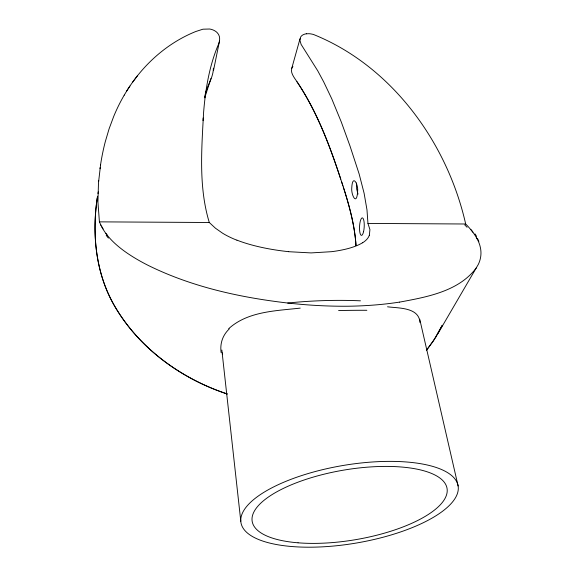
<?xml version="1.0" encoding="UTF-8"?>
<svg xmlns="http://www.w3.org/2000/svg" width="576" height="576" viewBox="0 0 576 576"><rect width="100%" height="100%" fill="white"/><g stroke="black" fill="none" stroke-linecap="round" stroke-linejoin="round"><path stroke-width="0.86" d="M419.954 322.524C419.076 307.246 398.75 308.268 387.533 306.799M124.207 95.177L126.425 91.483A280.253 213.372 22.8 0 1 129.917 86.062C145.49 62.87 167.371 43.603 193.162 32.602A154.93 114.919 16.5 0 1 195.739 31.529L202.932 29.196L209.642 29.016A10.519 7.315 12.5 0 1 217.022 32.479C220.903 36.058 219.931 41.832 217.75 46.051C209.03 67.226 205.387 90.094 203.566 112.81C201.658 149.278 198.504 187.049 209.297 222.502L215.424 228.19L222.552 233.186A101.16 30.564 5 0 0 230.328 237.37L231.653 237.982A85.932 26.172 4.8 0 0 235.267 239.544L236.851 240.17M203.018 120.607L203.191 117.994M124.2 95.17A299.023 227.606 23.9 0 0 113.674 116.525L109.08 128.873L105.293 141.682A368.568 278.057 27.5 0 0 103.19 150.487L102.262 154.973A394.906 296.215 28.7 0 0 100.67 164.081L98.489 182.808L97.934 202.068L99.418 221.861L101.412 226.26A325.937 96.948 6.8 0 0 102.895 228.946A304.805 91.159 6.5 0 0 105.912 233.482L107.316 235.318A277.063 83.513 6.1 0 0 109.642 238.075A254.714 77.321 5.7 0 0 128.074 253.721L130.867 255.542A247.464 75.355 5.6 0 0 148.442 265.514C193.003 287.467 242.345 298.022 291.463 303.444M204.689 97.862C205.488 87.494 213.408 78.552 213.372 68.184M98.582 181.62L98.683 180.432M356.522 182.988L356.666 188.993L358.006 194.105M97.402 196.934L97.243 198.036C91.757 234.893 95.854 274.385 115.092 306.871C137.29 344.686 173.678 372.996 214.106 389.174A186.502 149.573 17.8 0 0 227.16 393.948M97.243 198.036C91.922 234.446 95.767 273.341 114.379 305.633C136.534 344.074 173.318 372.773 214.164 389.196A186.746 149.746 17.8 0 0 227.246 393.977M99.994 168.71L100.152 167.544M97.387 197.057L97.51 196.2M100.49 165.233L100.577 164.657M97.956 193.572L98.244 191.902M306.302 33.797A10.188 7.006 16.8 0 0 300.586 37.145L299.93 40.234L301.104 44.388L317.75 70.826L323.654 81.806L331.718 98.712L341.287 121.982L350.006 146.023L359.15 173.988L364.118 193.306L366.991 209.909L367.949 223.423L369.922 229.586L369.346 235.303M213.48 70.632L219.499 41.047M204.818 97.466L210.953 78.494M340.733 179.093C329.177 144.014 315.972 108.886 294.703 78.394C292.774 75.478 290.578 71.827 291.794 68.206L300.06 38.635M291.794 68.206L292.903 66.406M426.514 350.179L433.195 341.258L442.303 325.26L435.722 337.349L426.636 350.086M438.084 333.374L478.339 264.341A257.155 80.222 3.6 0 0 480.334 247.385L479.93 245.686A262.224 81.792 3.6 0 0 478.397 241.459A273.996 85.529 3.4 0 0 477.173 238.932L475.718 236.398A305.021 95.458 2.9 0 0 474.048 233.87L472.838 232.193A335.412 105.271 2.4 0 0 470.866 229.702L468.742 227.239A379.102 119.513 1.7 0 0 466.466 224.798L465.674 223.999C447.372 142.834 391.925 66.038 313.438 34.466A18.518 12.794 16.9 0 0 312.797 34.301L310.982 33.934A13.81 9.518 16.8 0 0 309.002 33.71L306.302 33.804M476.51 267.638C458.921 291.42 426.888 297.029 399.499 302.134M132.365 82.526L137.484 75.722M228.715 328.673C247.846 311.292 275.832 310.874 300.218 308.11M362.549 242.748L361.62 243.302A85.421 26.086 4.6 0 1 352.822 247.126L350.186 247.961A84.737 25.884 4.6 0 1 344.405 249.466L341.273 250.128A79.661 24.415 4.7 0 1 331.538 251.683L311.076 252.914L288.684 251.705M99.418 221.861L209.297 222.502M367.949 223.423L465.674 223.999M107.316 235.318L105.912 233.482M296.964 81.713C319.752 115.74 333.072 154.822 345.377 193.572C350.561 210.535 354.91 227.894 356.018 245.657C354.73 225.576 349.409 206.042 343.296 186.955M476.712 238.09L477.173 238.932M100.541 224.489L100.966 225.374M341.59 181.706L342.871 185.638M419.738 319.212L458.114 485.971A110.117 39.341 -9.6 0 1 300.557 547.049A110.117 39.341 -9.6 0 1 289.915 479.743A110.117 39.341 -9.6 0 1 458.114 485.971M222.293 352.894L222.61 354.348M221.846 350.021L240.804 521.258M221.126 352.649A91.966 48.348 20.5 0 1 229.234 328.946M287.726 303.048A93.65 16.819 -1.9 0 1 360.461 300.823M338.594 310.558A93.384 6.826 -2 0 1 366.854 310.291M399.456 302.105A165.679 53.467 5 0 1 348.552 306.223A165.578 53.402 5 0 1 291.463 303.422M126.425 91.483A277.726 211.435 22.7 0 1 129.917 86.062M464.731 224.87A380.03 116.05 4 0 1 467.078 227.29M471.01 229.702A336.254 102.168 4.7 0 1 472.968 232.193M474.984 233.87A305.597 93.701 4.3 0 1 476.568 236.405M477.698 238.932A274.169 85.118 3.7 0 1 478.865 241.466M103.118 228.953A326.628 99.216 4.8 0 1 101.599 226.267M108.403 238.082A277.351 85.514 4.9 0 1 106.214 235.318M288.698 251.676A83.095 25.344 4.8 0 1 236.959 240.149M369.288 235.296A88.272 26.957 4.6 0 1 362.657 242.77M357.624 191.189C356.846 206.741 351.043 194.818 351.756 187.949C352.462 173.218 358.474 184.565 357.624 191.189M363.564 231.682A8.77 2.333 -87.2 0 0 362.498 217.901A8.77 2.333 -87.2 0 0 359.597 230.292A8.77 2.333 -87.2 0 0 363.564 231.682M298.044 542.808A98.813 35.28 -9.6 0 0 447.178 491.652A98.813 35.28 -9.6 0 0 303.682 480.139A98.813 35.28 -9.6 0 0 298.044 542.808"/></g></svg>
